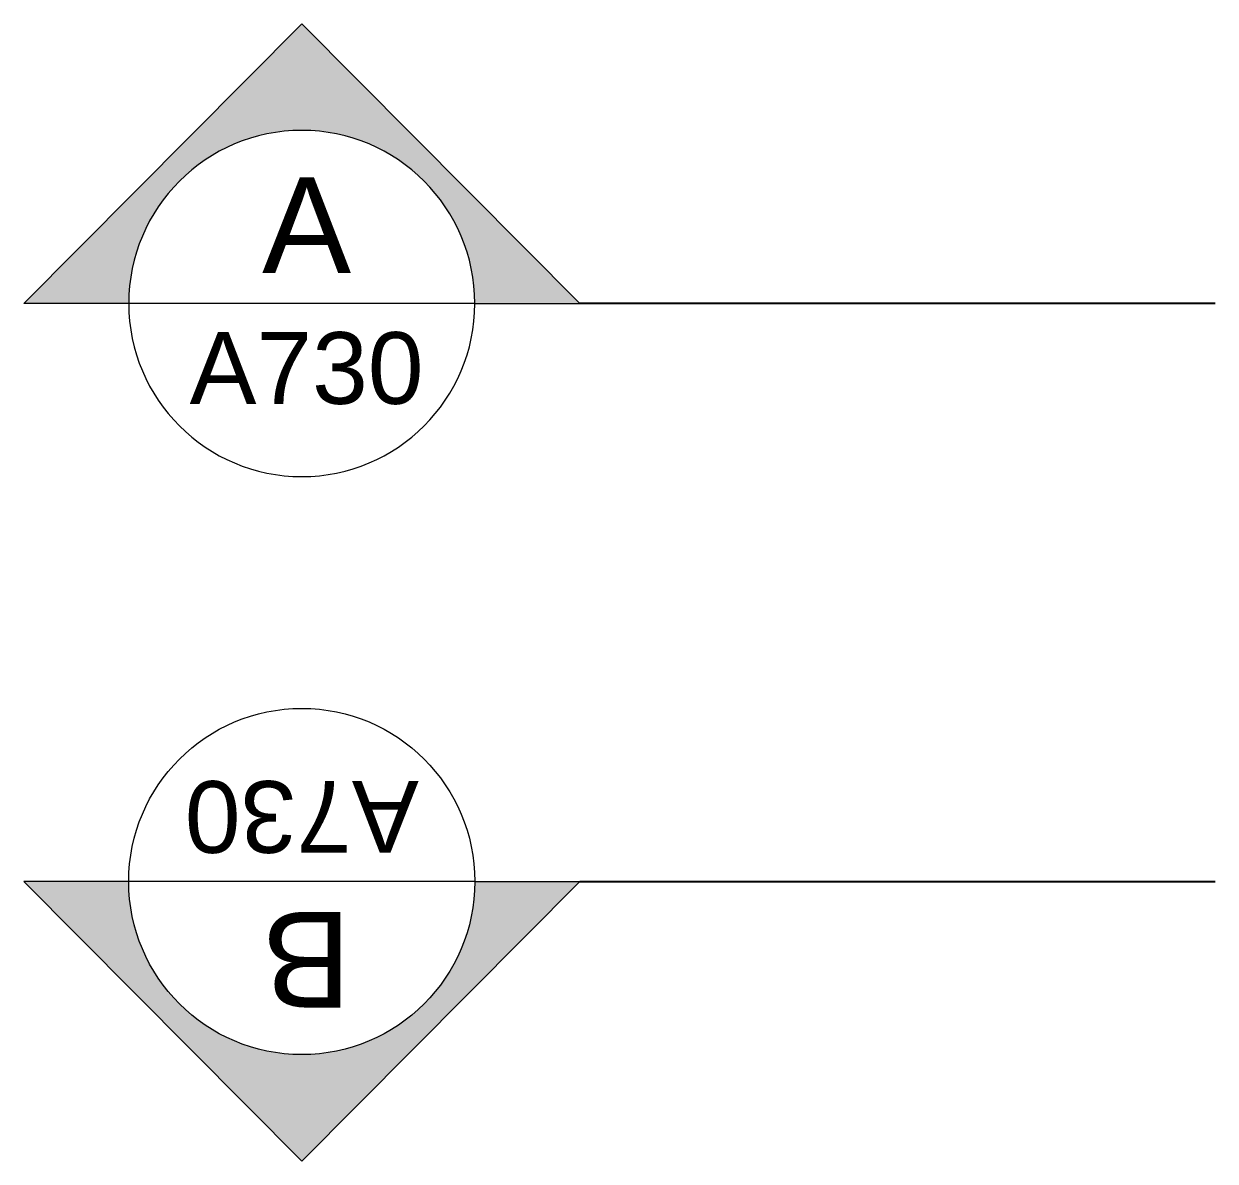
# Model space of a CAD drawing. Header units: millimetres. Extents: x 3258 to 5904, y 891 to 1994.
# Drawn here: x 3258.27 to 3292.37, y 1786.84 to 1819.38 of the extents above; entities that cross this region are included whole.
import ezdxf
from ezdxf.enums import TextEntityAlignment as Align

# ---------------------------------------------------------------- set-up
doc = ezdxf.new("R2010")
doc.units = ezdxf.units.MM
doc.header["$LTSCALE"] = 0.5
doc.layers.add('A-ANNO-SYMB', color=202, linetype='Continuous', lineweight=18)
doc.layers.add('SIMBOLI', color=201, linetype='Continuous')
doc.styles.add('ARIAL', font='arial.ttf')
doc.styles.get("Standard").update_dxf_attribs({"font": 'arial.ttf'})

# ---------------------------------------------------------------- blocks, each defined once
blk = doc.blocks.new('SYMBOL')
at = {"layer": 'A-ANNO-SYMB', "linetype": 'Continuous', "lineweight": 20}
h = blk.add_hatch(color=256, dxfattribs=at)
h.dxf.hatch_style = 1
h.paths.add_polyline_path([(11.2063, 4.9481), (11.316, 4.9481, -1), (11.678, 4.9481), (11.7877, 4.9481), (11.497, 5.2405)])
at = {"linetype": 'Continuous', "lineweight": 20}
blk.add_line((11.316, 4.9481), (11.678, 4.9481), dxfattribs=at)
at = {"layer": 'A-ANNO-SYMB', "linetype": 'Continuous', "lineweight": 20}
for p, q in [((11.2063, 4.9481), (11.497, 5.2405)), ((11.7877, 4.9481), (11.497, 5.2405)), ((11.316, 4.9481), (11.2063, 4.9481)), ((11.678, 4.9481), (11.7877, 4.9481))]:
    blk.add_line(p, q, dxfattribs=at)
blk.add_circle((11.497, 4.9481), 0.181, dxfattribs=at)
for tag, p in [('TAVOLA', (11.497, 5.08)), ('SEZIONE', (11.497, 4.9181))]:
    blk.add_attdef(tag, text='', height=0.1, dxfattribs=at).set_placement(p, align=Align.TOP_CENTER)

msp = doc.modelspace()

# ---------------------------------------------------------------- linework, layer by layer
at = {"layer": 'SIMBOLI'}
for p, q in [((3292.369, 1811.382), (3274.181, 1811.382)), ((3274.181, 1794.844), (3292.369, 1794.844))]:
    msp.add_line(p, q, dxfattribs=at)

# ---------------------------------------------------------------- block references
at = {"layer": 'SIMBOLI', "linetype": 'Continuous', "lineweight": 20}
ref = msp.add_blockref('SYMBOL', (3580.795, 1675.997), dxfattribs=dict(at, xscale=-27.36085803400783, yscale=27.36085803400783, zscale=27.36085803400783))
ref.add_attrib('SEZIONE', 'A', dxfattribs={"layer": '0', "linetype": 'Continuous', "lineweight": 20, "height": 2.736, "style": 'ARIAL'}).set_placement((3266.365, 1814.989), align=Align.TOP_CENTER)
ref.add_attrib('TAVOLA', 'A730', dxfattribs={"layer": '0', "linetype": 'Continuous', "lineweight": 20, "height": 2.0521, "style": 'ARIAL'}).set_placement((3266.364, 1810.561), align=Align.TOP_CENTER)
ref = msp.add_blockref('SYMBOL', (3580.795, 1930.229), dxfattribs=dict(at, xscale=27.36085803400783, yscale=27.36085803400783, zscale=27.36085803400783, rotation=180))
ref.add_attrib('SEZIONE', 'B', dxfattribs={"layer": '0', "linetype": 'Continuous', "lineweight": 20, "height": 2.736, "rotation": 180, "style": 'ARIAL'}).set_placement((3266.365, 1791.236), align=Align.TOP_CENTER)
ref.add_attrib('TAVOLA', 'A730', dxfattribs={"layer": '0', "linetype": 'Continuous', "lineweight": 20, "height": 2.0521, "rotation": 180, "style": 'ARIAL'}).set_placement((3266.227, 1795.665), align=Align.TOP_CENTER)

doc.saveas('drawing.dxf')
